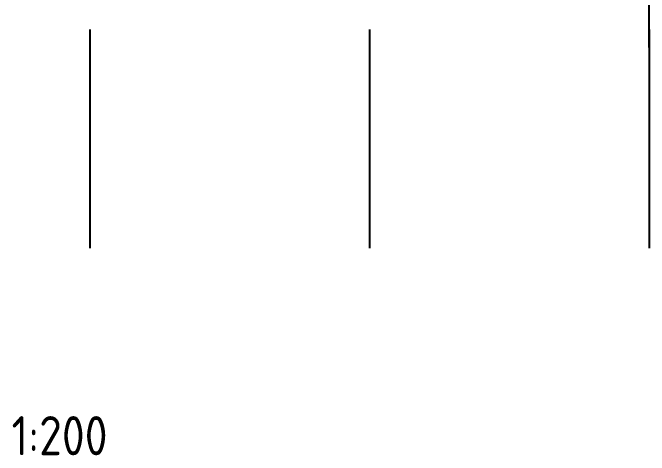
# Model space of a CAD drawing. Extents: x 180850 to 1399066, y 113487 to 334416.
# Drawn here: x 840775 to 854433, y 287360 to 296851 of the extents above; entities that cross this region are included whole.
import ezdxf

# ---------------------------------------------------------------- set-up
doc = ezdxf.new("R2010")
doc.units = 0
doc.header["$LTSCALE"] = 1000
for name, color, linetype in [('AXIS', 3, 'Continuous'), ('DOTE', 1, 'Continuous'), ('TEXT', 7, 'Continuous')]:
    doc.layers.add(name, color=color, linetype=linetype)
doc.styles.get("Standard").update_dxf_attribs({"font": 'gbenor.shx', "bigfont": 'gbcbig.shx'})

msp = doc.modelspace()

# ---------------------------------------------------------------- linework, layer by layer
at = {"layer": 'AXIS'}
for p, q in [((842432.5939600217, 296493.2918498986, -0.8028294718700764), (842432.5939600217, 291799.1743963793, -0.8028294718700764)), ((848432.5940101128, 296493.2920148346, -0.6596513206614034), (848432.5940101128, 291799.1745613154, -0.6596513206614034)), ((854432.593984953, 296493.2916724093, -0.8588636219624313), (854432.593984953, 291799.1742188901, -0.8588636219624313))]:
    msp.add_line(p, q, dxfattribs=at)
at = {"layer": 'DOTE'}
msp.add_line((854432.5939849535, 296103.2916724469, -0.8588636219624313), (854432.593984939, 307337.9542158092, -0.8588636219624313), dxfattribs=at)

# ---------------------------------------------------------------- texts
at = {"layer": 'TEXT'}
msp.add_text('1:200', height=840, dxfattribs=at).set_placement((840749.3865989367, 287360.0369770615, -0.8588636219624313))

doc.saveas('drawing.dxf')
